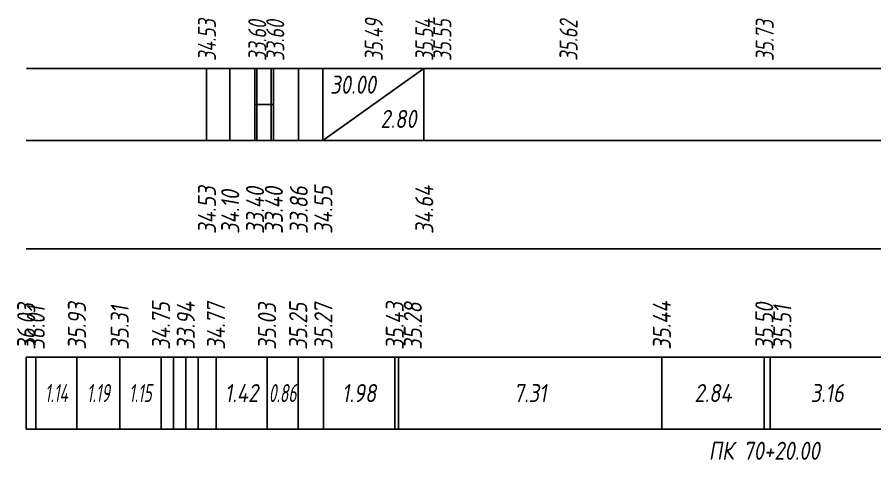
# Model space of a CAD drawing. Extents: x -717 to 1451, y -133302 to 233.
# Drawn here: x -294 to -175.1, y -110860.7 to -110799.3 of the extents above; entities that cross this region are included whole.
import ezdxf
from ezdxf.enums import TextEntityAlignment as Align

# ---------------------------------------------------------------- set-up
doc = ezdxf.new("R2010")
doc.units = 0
for name, color, linetype in [('Код_510', 7, 'Continuous'), ('Код_514', 1, 'Continuous'), ('Код_516', 1, 'Continuous'), ('Подписи поперечников', 7, 'Continuous'), ('Таблица', 7, 'Continuous')]:
    doc.layers.add(name, color=color, linetype=linetype)
doc.styles.add('М', font='romand.shx', dxfattribs={"width": 0.8, "oblique": 10, "height": 2.5})

msp = doc.modelspace()

# ---------------------------------------------------------------- linework, layer by layer
at = {"layer": 'Код_510'}
for p, q in [((-292.769, -110856.421), (-292.769, -110846.421)), ((-291.439, -110856.421), (-291.439, -110846.421)), ((-285.744, -110856.421), (-285.744, -110846.421)), ((-279.809, -110856.421), (-279.809, -110846.421)), ((-274.079, -110856.421), (-274.079, -110846.421)), ((-272.369, -110856.421), (-272.369, -110846.421)), ((-270.635, -110856.421), (-270.635, -110846.421)), ((-268.943, -110856.421), (-268.943, -110846.421)), ((-266.455, -110856.421), (-266.455, -110846.421)), ((-259.378, -110856.421), (-259.378, -110846.421)), ((-255.067, -110856.421), (-255.067, -110846.421)), ((-251.564, -110856.421), (-251.564, -110846.421)), ((-241.666, -110856.421), (-241.666, -110846.421)), ((-241.166, -110856.421), (-241.166, -110846.421)), ((-204.639, -110856.421), (-204.639, -110846.421)), ((-190.439, -110856.421), (-190.439, -110846.421)), ((-189.624, -110856.421), (-189.624, -110846.421))]:
    msp.add_line(p, q, dxfattribs=at)
at = {"layer": 'Код_516'}
for p, q in [((-267.769, -110816.421), (-267.769, -110806.421)), ((-264.539, -110816.421), (-264.539, -110806.421)), ((-264.539, -110816.421), (-264.539, -110806.421)), ((-261.091, -110816.421), (-261.091, -110806.421)), ((-260.789, -110816.421), (-260.789, -110806.421)), ((-258.789, -110816.421), (-258.789, -110806.421)), ((-258.486, -110816.421), (-258.486, -110806.421)), ((-255.039, -110816.421), (-255.039, -110806.421)), ((-255.039, -110816.421), (-255.039, -110806.421)), ((-251.628, -110816.421), (-251.628, -110806.421)), ((-251.628, -110816.421), (-237.636, -110806.421)), ((-237.636, -110816.421), (-237.636, -110806.421)), ((-261.091, -110811.421), (-260.789, -110811.421)), ((-260.789, -110811.421), (-258.789, -110811.421)), ((-258.789, -110811.421), (-258.486, -110811.421))]:
    msp.add_line(p, q, dxfattribs=at)
at = {"layer": 'Таблица'}
for p, q in [((-292.715, -110806.421), (-90.9, -110806.421)), ((-292.769, -110816.421), (-90.954, -110816.421)), ((-292.769, -110831.421), (-90.954, -110831.421)), ((-292.769, -110846.421), (-90.954, -110846.421)), ((-292.769, -110856.421), (-90.954, -110856.421))]:
    msp.add_line(p, q, dxfattribs=at)

# ---------------------------------------------------------------- texts
at = {"layer": 'Код_510', "style": 'М', "oblique": 10, "width": 0.8}
for s, p in [('36.03', (-292.769, -110845.421)), ('36.01', (-291.439, -110845.421)), ('35.93', (-285.744, -110845.421)), ('35.31', (-279.809, -110845.421)), ('34.75', (-274.079, -110845.421)), ('33.94', (-270.635, -110845.421)), ('34.77', (-266.455, -110845.421)), ('35.03', (-259.378, -110845.421)), ('35.25', (-255.067, -110845.421)), ('35.27', (-251.564, -110845.421)), ('35.43', (-241.666, -110845.421)), ('35.28', (-239.166, -110845.421)), ('35.44', (-204.639, -110845.421)), ('35.50', (-190.439, -110845.421)), ('35.51', (-187.939, -110845.421))]:
    msp.add_text(s, height=2.5, rotation=90, dxfattribs=at).set_placement(p, align=Align.MIDDLE_LEFT)
at = {"layer": 'Код_510', "style": 'М', "oblique": 10}
for s, width, p in [('1.14', 0.6, (-288.592, -110851.421)), ('1.19', 0.6, (-282.777, -110851.421)), ('1.15', 0.6, (-276.944, -110851.421)), ('1.42', 0.8, (-262.917, -110851.421)), ('0.86', 0.6, (-257.223, -110851.421)), ('1.98', 0.8, (-246.615, -110851.421)), ('7.31', 0.8, (-222.903, -110851.421)), ('2.84', 0.8, (-197.539, -110851.421)), ('3.16', 0.8, (-181.717, -110851.421))]:
    msp.add_text(s, height=2.5, dxfattribs=dict(at, width=width)).set_placement(p, align=Align.MIDDLE_CENTER)
at = {"layer": 'Код_514', "style": 'М', "oblique": 10, "width": 0.7}
for s, p in [('34.53', (-267.715, -110805.382)), ('33.60', (-260.734, -110805.382)), ('33.60', (-258.234, -110805.382)), ('35.49', (-244.581, -110805.382)), ('35.54', (-237.581, -110805.382)), ('35.55', (-235.081, -110805.382)), ('35.62', (-217.581, -110805.382)), ('35.73', (-190.385, -110805.382))]:
    msp.add_text(s, height=2.5, rotation=90, dxfattribs=at).set_placement(p, align=Align.MIDDLE_LEFT)
at = {"layer": 'Код_516', "style": 'М', "oblique": 10, "width": 0.8}
msp.add_text('30.00', height=2.5, dxfattribs=at).set_placement((-250.628, -110807.421), align=Align.TOP_LEFT)
msp.add_text('2.80', height=2.5, dxfattribs=at).set_placement((-238.636, -110815.421), align=Align.BOTTOM_RIGHT)
for s, p in [('34.53', (-267.715, -110829.371)), ('33.40', (-261.037, -110829.371)), ('33.40', (-258.432, -110829.371)), ('33.86', (-254.984, -110829.371)), ('34.55', (-251.574, -110829.371)), ('34.64', (-237.581, -110829.371)), ('34.10', (-264.484, -110829.371))]:
    msp.add_text(s, height=2.5, rotation=90, dxfattribs=at).set_placement(p, align=Align.MIDDLE_LEFT)
at = {"layer": 'Подписи поперечников', "style": 'М', "oblique": 10, "width": 0.8}
msp.add_text('ПК 70+20.00', height=2.5, dxfattribs=at).set_placement((-190.439, -110861.421), align=Align.BOTTOM_CENTER)

doc.saveas('drawing.dxf')
